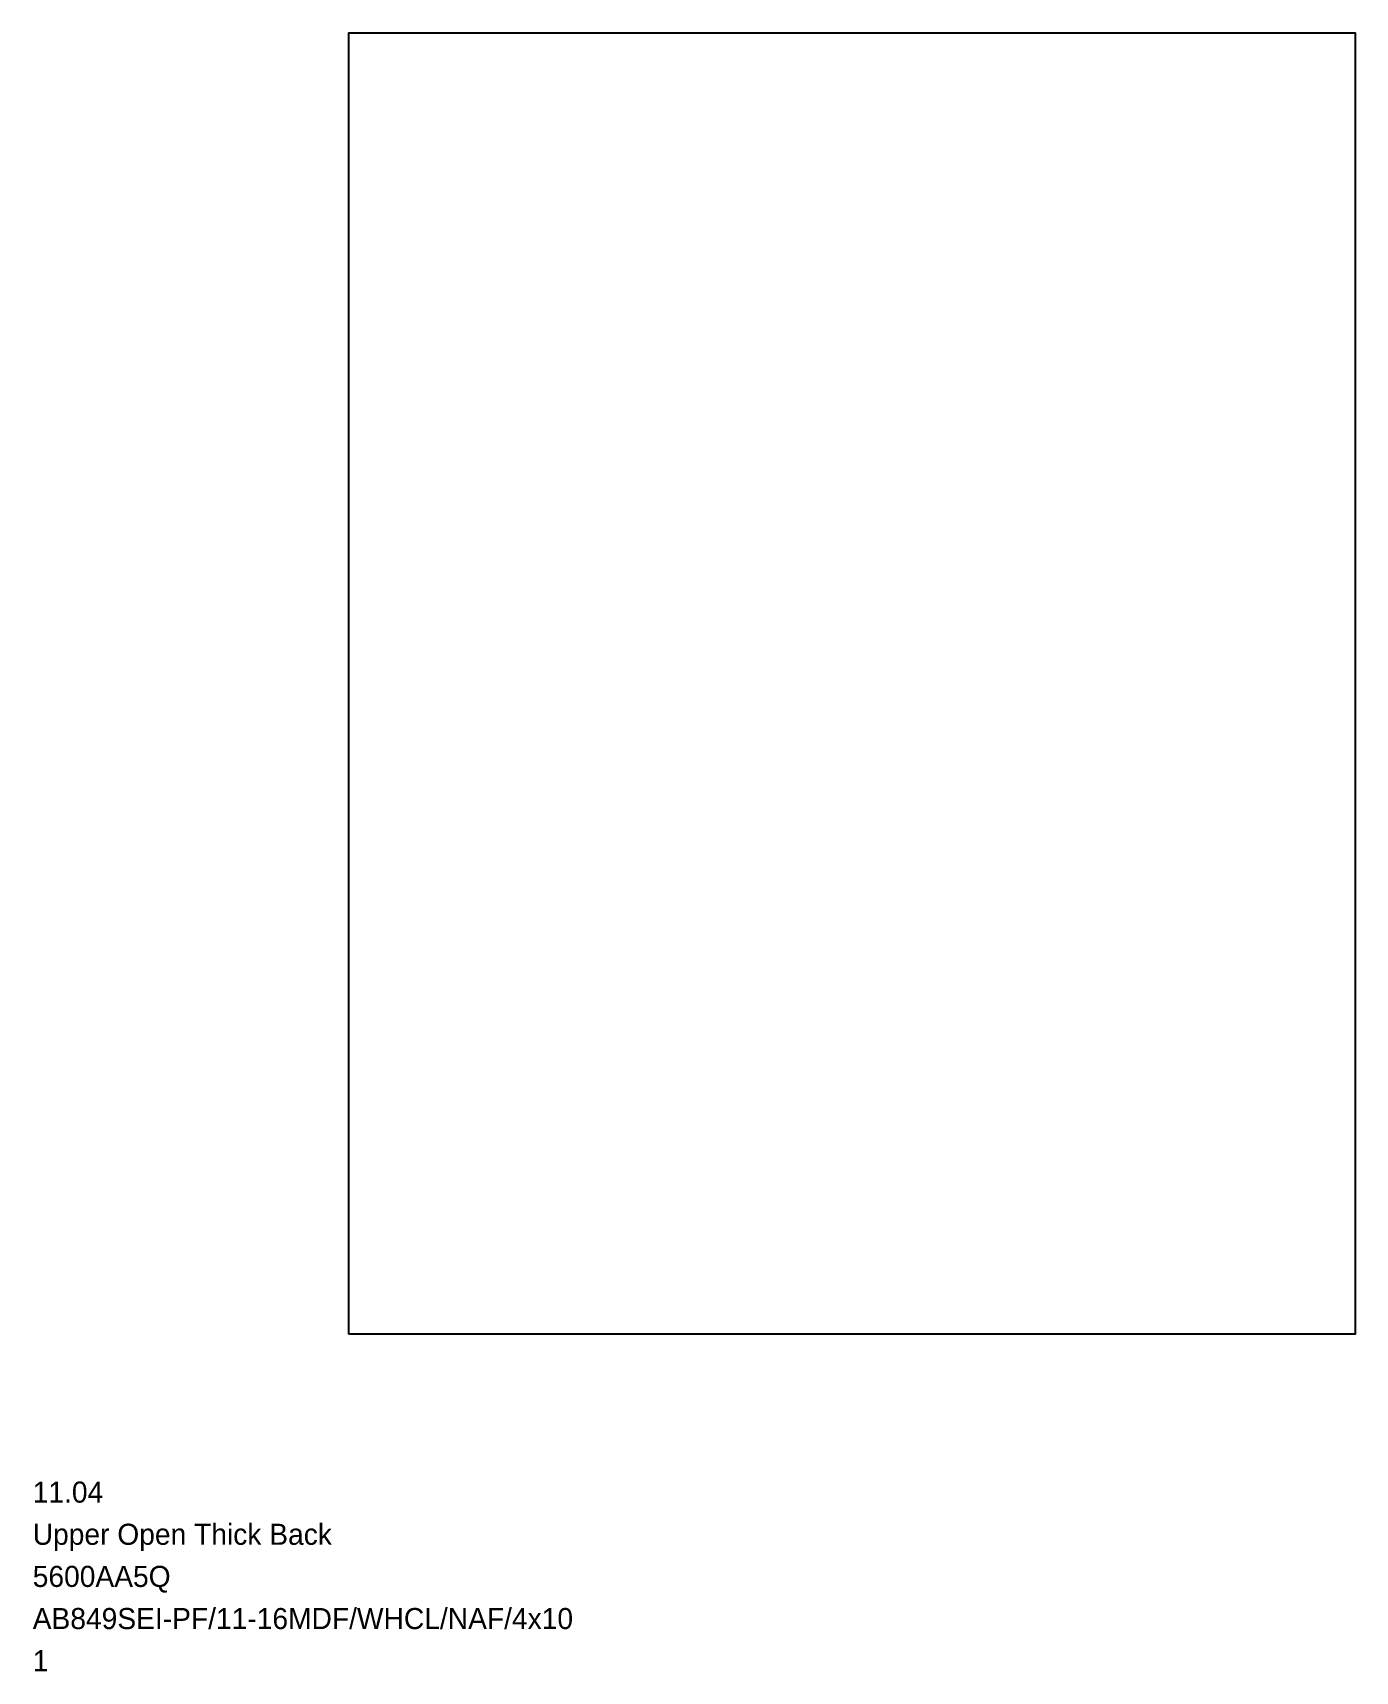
# Model space of a CAD drawing. Header units: metres. Extents: x -7.5 to 23.9, y -8 to 30.9.
import ezdxf

# ---------------------------------------------------------------- set-up
doc = ezdxf.new("R2010")
doc.units = ezdxf.units.M

msp = doc.modelspace()

# ---------------------------------------------------------------- linework, layer by layer
at = {"layer": 'BORDER_Z0P75', "color": 7}
msp.add_lwpolyline([(0, 0), (0, 30.875), (23.875, 30.875), (23.875, 0)], close=True, dxfattribs=at)

# ---------------------------------------------------------------- texts
at = {"layer": 'DESCRIPTION', "color": 1}
msp.add_text('Upper Open Thick Back', height=0.5, dxfattribs=at).set_placement((-7.5, -5))
at = {"layer": 'FILENAME', "color": 1}
msp.add_text('5600AA5Q', height=0.5, dxfattribs=at).set_placement((-7.5, -6))
at = {"layer": 'ITEMNUMBER', "color": 1}
msp.add_text('11.04', height=0.5, dxfattribs=at).set_placement((-7.5, -4))
at = {"layer": 'MATERIALNAME', "color": 1}
msp.add_text('AB849SEI-PF/11-16MDF/WHCL/NAF/4x10', height=0.5, dxfattribs=at).set_placement((-7.5, -7))
at = {"layer": 'Qty', "color": 1}
msp.add_text('1', height=0.5, dxfattribs=at).set_placement((-7.5, -8))

doc.saveas('drawing.dxf')
